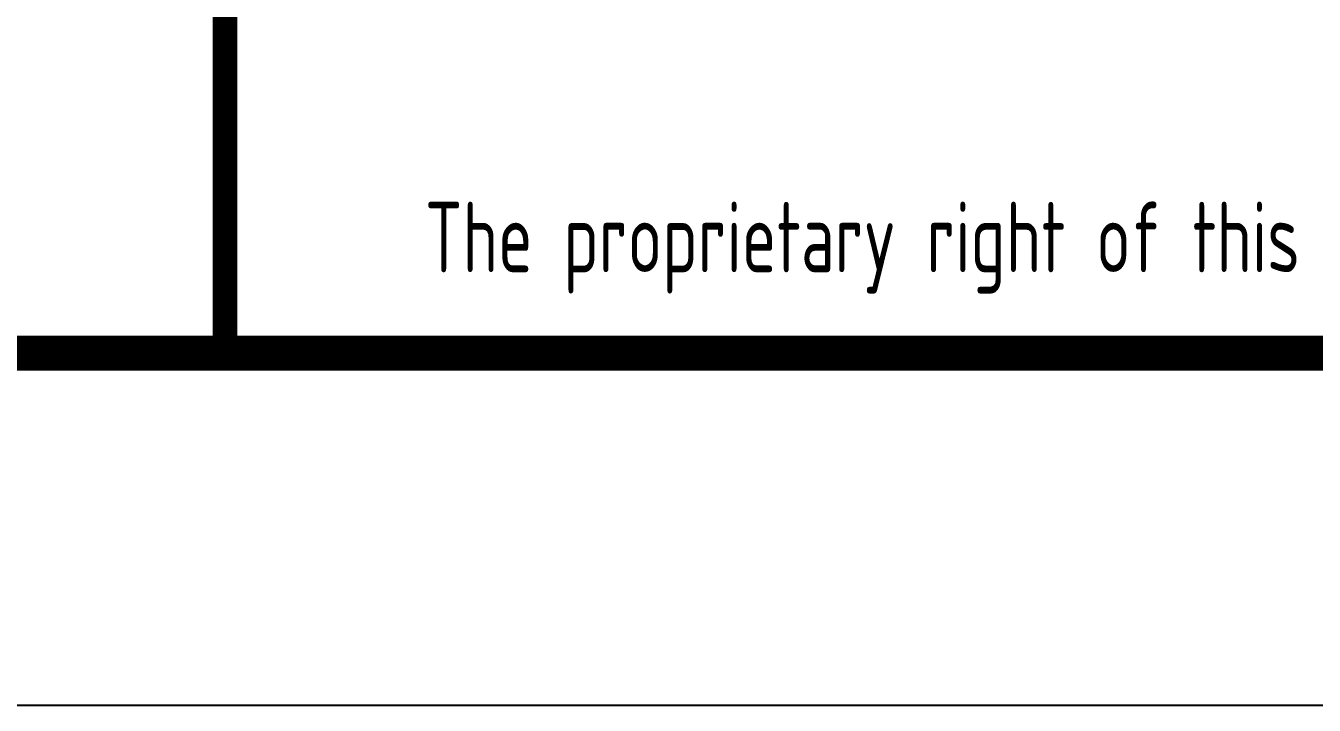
# Model space of a CAD drawing. Extents: x 6250600 to 6678662, y -692028 to -290561.
# Drawn here: x 6300781 to 6304442, y -603660 to -601730 of the extents above; entities that cross this region are included whole.
import ezdxf
from ezdxf.enums import TextEntityAlignment as Align

# ---------------------------------------------------------------- set-up
doc = ezdxf.new("R2010")
doc.units = 0
doc.header["$LTSCALE"] = 1000
doc.header["$MEASUREMENT"] = 0
doc.layers.get('0').update_dxf_attribs({"linetype": 'CONTINUOUS'})
doc.layers.add('PUB_TITLE', color=4, linetype='CONTINUOUS')
doc.styles.add('AHD', font='sceie.shx', dxfattribs={"width": 0.7, "bigfont": 'sceic.shx'})

msp = doc.modelspace()

# ---------------------------------------------------------------- linework, layer by layer
msp.add_line((6301346.9, -602660.1), (6319346.9, -602660.1))
msp.add_lwpolyline([(6319346.9, -596660.1, 70, 70, 0), (6301346.9, -596660.1, 70, 70, 0), (6301346.9, -602660.1, 0, 0, 0)], format="xyseb")
at = {"const_width": 70}
msp.add_lwpolyline([(6301346.9, -596660.1), (6301346.9, -602660.1)], dxfattribs=at)
at = {"layer": 'PUB_TITLE', "color": 4}
msp.add_lwpolyline([(6260946.9, -603660.1), (6320346.9, -603660.1), (6320346.9, -561660.1), (6260946.9, -561660.1)], close=True, dxfattribs=at)
at = {"layer": 'PUB_TITLE', "color": 4, "const_width": 100}
msp.add_lwpolyline([(6263446.9, -602660.1), (6319346.9, -602660.1), (6319346.9, -562660.1), (6263446.9, -562660.1)], close=True, dxfattribs=at)

# ---------------------------------------------------------------- texts
at = {"style": 'AHD', "width": 0.8}
msp.add_text('The proprietary right of this document belongs to Anhui Huadong Chemical And Medical Engineering  Co.,Ltd.  and any replication or transfer to the 3rd. side is forbidden without its permission. ', height=200, dxfattribs=at).set_placement((6310346.9, -602360.1), align=Align.MIDDLE)
msp.add_text('The proprietary right of this document belongs to Anhui Huadong Chemical And Medical Engineering  Co.,Ltd.  and any replication or transfer to the 3rd. side is forbidden without its permission. ', height=200, dxfattribs=at).set_placement((6310346.9, -602360.1), align=Align.MIDDLE)

doc.saveas('drawing.dxf')
